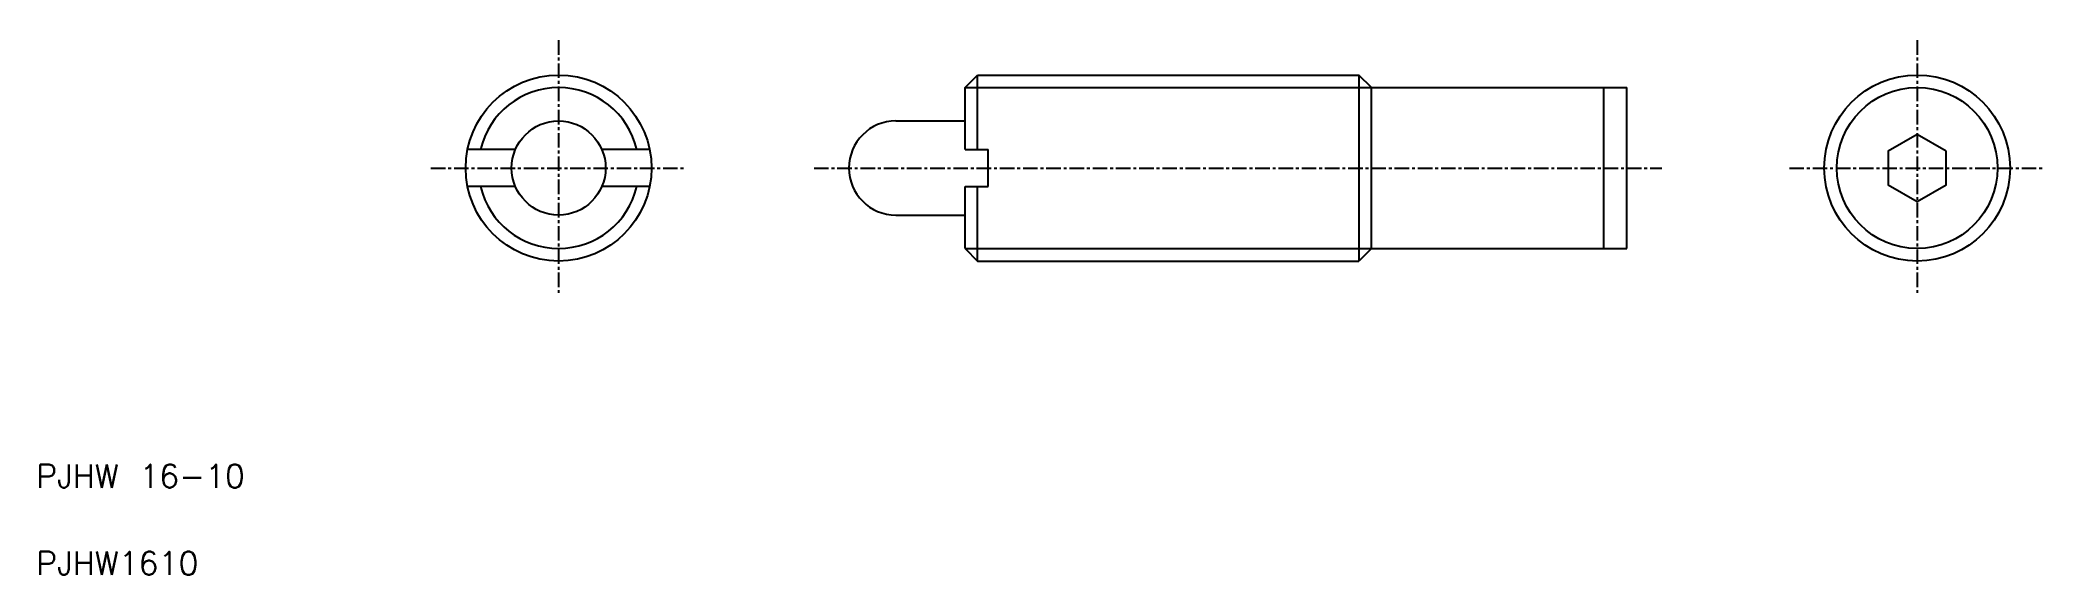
# Model space of a CAD drawing. Extents: x 5 to 178, y 5 to 51.
import ezdxf

# ---------------------------------------------------------------- set-up
doc = ezdxf.new("R2010")
doc.units = 0
doc.linetypes.add('CENTER', pattern=[2, 1.25, -0.25, 0.25, -0.25])
doc.layers.get('0').update_dxf_attribs({"linetype": 'CONTINUOUS'})
doc.layers.add('CENTER', color=1, linetype='CENTER')
doc.styles.get("Standard").update_dxf_attribs({"font": 'txt.shx', "bigfont": 'bigfont.shx'})

msp = doc.modelspace()

# ---------------------------------------------------------------- linework, layer by layer
at = {"color": 7, "linetype": 'CONTINUOUS'}
for p, q in [((85, 46.92), (86.08, 48)), ((85, 41.6), (85, 46.92)), ((86.08, 41.6), (86.08, 48)), ((86.08, 48), (118.92, 48)), ((118.92, 48), (118.92, 32)), ((120, 46.92), (118.92, 48)), ((120, 46.92), (142, 46.92)), ((120, 33.08), (120, 46.92)), ((140, 33.08), (140, 46.92)), ((142, 33.08), (142, 46.92)), ((79.05, 44.05), (85, 44.05)), ((46.28, 41.6), (42.16, 41.6)), ((57.84, 41.6), (53.72, 41.6)), ((85, 41.6), (87, 41.6)), ((87, 38.4), (87, 41.6)), ((46.28, 38.4), (42.16, 38.4)), ((57.84, 38.4), (53.72, 38.4)), ((85, 38.4), (87, 38.4)), ((85, 33.08), (85, 38.4)), ((86.08, 32), (86.08, 38.4)), ((79.05, 35.95), (85, 35.95)), ((85, 33.08), (86.08, 32)), ((120, 33.08), (118.92, 32)), ((120, 33.08), (142, 33.08)), ((86.08, 32), (118.92, 32))]:
    msp.add_line(p, q, dxfattribs=at)
at = {"color": 3, "linetype": 'CONTINUOUS'}
for p, q in [((85, 46.92), (120, 46.92)), ((85, 33.08), (120, 33.08))]:
    msp.add_line(p, q, dxfattribs=at)
at = {"color": 7, "linetype": 'CONTINUOUS'}
msp.add_lwpolyline([(169.5, 41.44), (167, 42.89), (164.5, 41.44), (164.5, 38.56), (167, 37.11), (169.5, 38.56)], close=True, dxfattribs=at)
for centre, radius in [((50, 40), 8), ((167, 40), 8), ((167, 40), 6.92), ((50, 40), 4.05)]:
    msp.add_circle(centre, radius, dxfattribs=at)
at = {"color": 3, "linetype": 'CONTINUOUS'}
for start, end in [(13.3735, 166.6265), (193.3735, 346.6265)]:
    msp.add_arc((50, 40), 6.92, start, end, dxfattribs=at)
at = {"color": 7, "linetype": 'CONTINUOUS'}
msp.add_arc((79.05, 40), 4.05, 90, 270, dxfattribs=at)
at = {"layer": 'CENTER', "color": 1, "linetype": 'CENTER'}
for p, q in [((50, 51), (50, 29)), ((167, 51), (167, 29)), ((39, 40), (61, 40)), ((72, 40), (145, 40)), ((156, 40), (178, 40))]:
    msp.add_line(p, q, dxfattribs=at)

# ---------------------------------------------------------------- texts
at = {"color": 7, "linetype": 'CONTINUOUS'}
for s, p in [('PJHW 16-10', (5, 12.5)), ('PJHW1610', (5, 5))]:
    msp.add_text(s, height=2, dxfattribs=at).set_placement(p)

doc.saveas('drawing.dxf')
